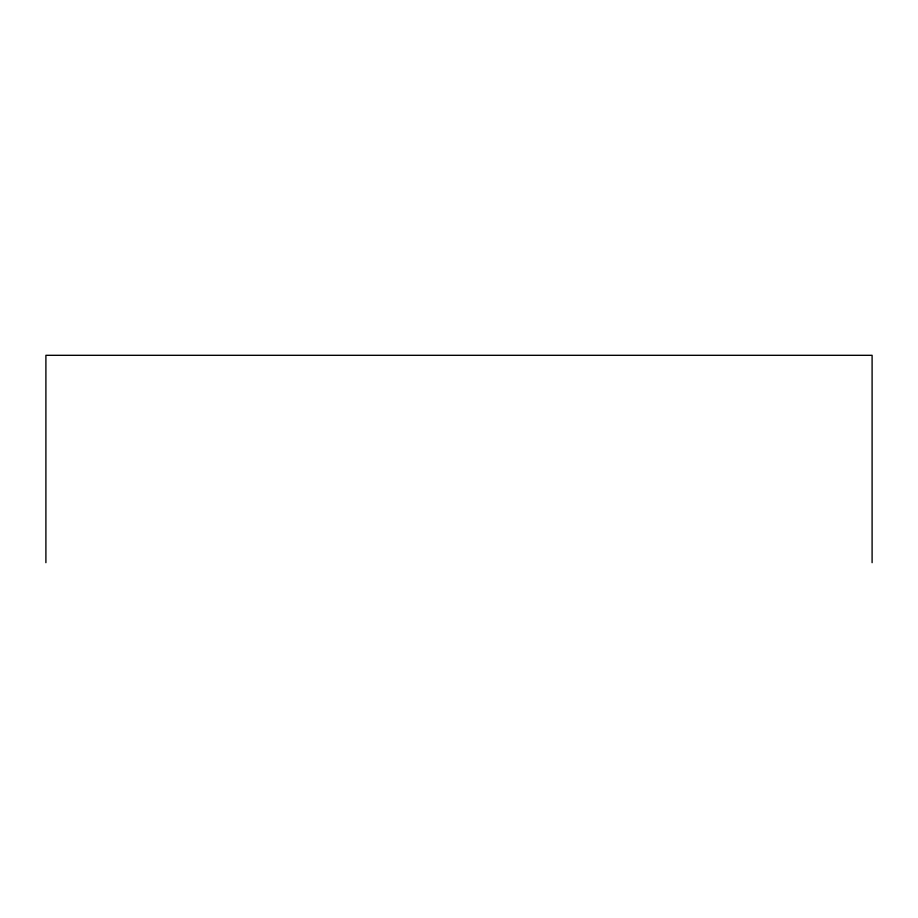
<?xml version="1.0" encoding="UTF-8"?>
<svg xmlns="http://www.w3.org/2000/svg" width="918" height="918" viewBox="0 0 918 918"><rect width="100%" height="100%" fill="white"/><g stroke="black" fill="none" stroke-linecap="round" stroke-linejoin="round"><path stroke-width="1.38" d="M872.1 562.688L872.1 355.312L45.9 355.312L45.9 562.688"/></g></svg>
